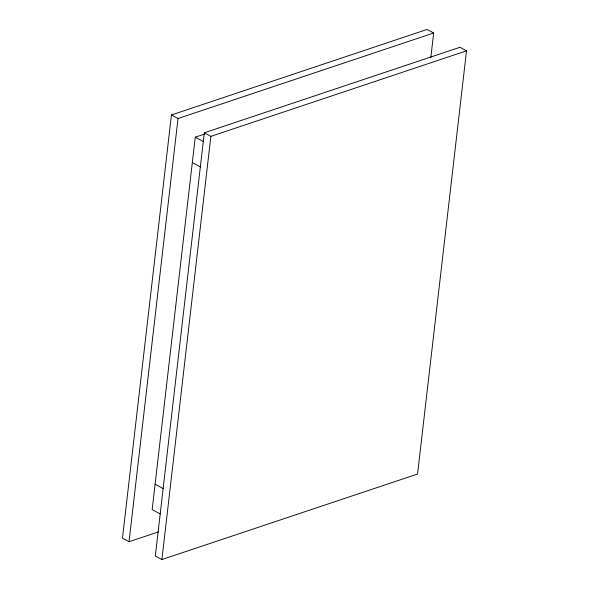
<?xml version="1.0" encoding="UTF-8"?>
<svg xmlns="http://www.w3.org/2000/svg" width="589" height="589" viewBox="0 0 589 589"><rect width="100%" height="100%" fill="white"/><g stroke="black" fill="none" stroke-linecap="round" stroke-linejoin="round"><path stroke-width="0.88" d="M430.817 57.693L433.666 33.013L427.099 29.45L171.436 114.965L122.475 538.162L129.043 541.725L158.713 531.801M129.043 541.725L178.011 118.529L433.666 33.013M204.839 133.961L195.253 137.171L152.168 509.581L160.134 513.902M204.295 132.79L155.334 555.987L161.901 559.55L417.564 474.035L466.525 50.838L459.957 47.275L204.295 132.79L210.869 136.353L466.525 50.838M161.901 559.55L210.869 136.353M171.436 114.965L178.011 118.529M195.253 137.171L203.22 141.493M192.316 162.564L200.282 166.886M155.106 484.187L163.072 488.509"/></g></svg>
